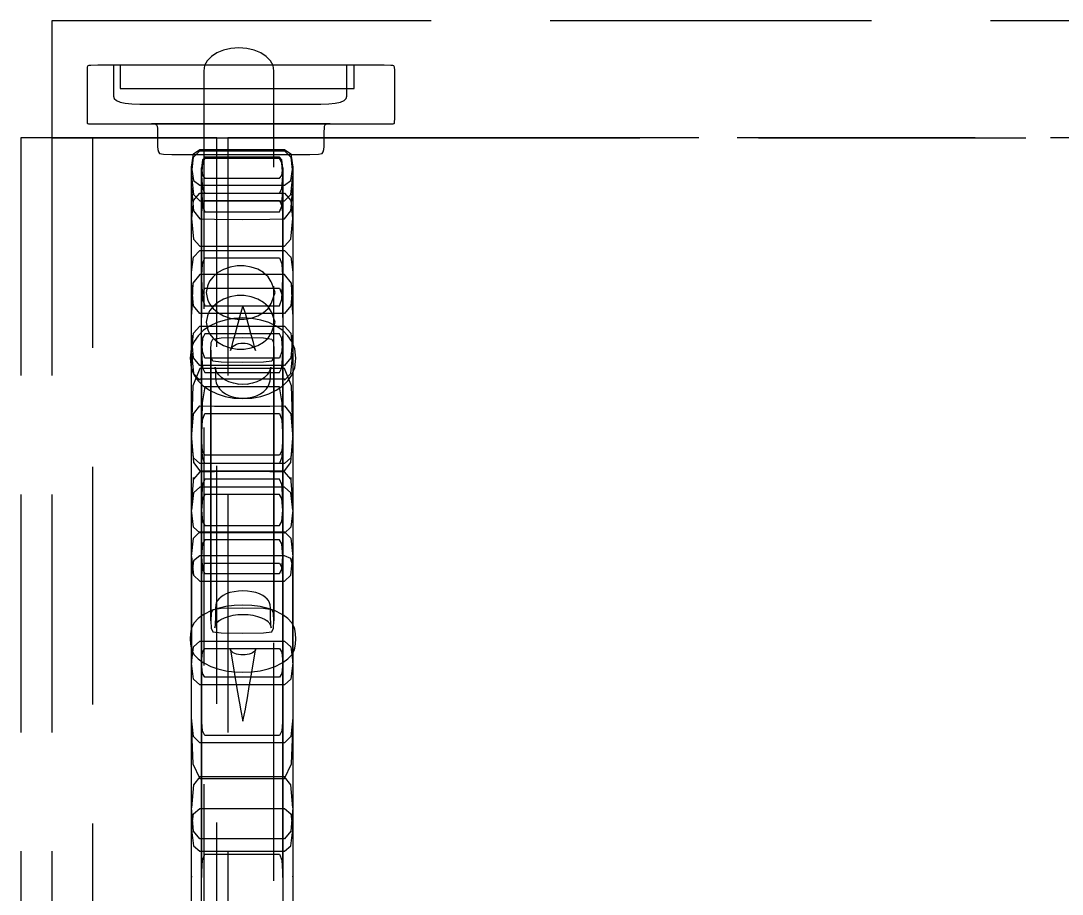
# Model space of a CAD drawing. Header units: millimetres. Extents: x 6321 to 120763, y -355 to 15211.
# Drawn here: x 14098.2 to 14543, y 2366.2 to 2739.4 of the extents above; entities that cross this region are included whole.
import ezdxf

# ---------------------------------------------------------------- set-up
doc = ezdxf.new("R2010")
doc.units = ezdxf.units.MM
doc.linetypes.add('DASHED', pattern=[19.05, 12.7, -6.35])
doc.layers.add('A-天花投影线', color=61, linetype='Continuous')

# ---------------------------------------------------------------- blocks, each defined once
blk = doc.blocks.new('海龙_1212121182')
at = {"layer": 'A-天花投影线', "linetype": 'DASHED', "ltscale": 8}
blk.add_lwpolyline([(-1770.21, -88.61), (-1904.01, -88.61), (-2021.97, -88.61), (-2116.31, -88.61), (-2184.24, -88.61), (-2223.17, -88.61), (-2223.18, -1176.13), (-2182.28, -1368.95), (-2116.1, -1552.52), (-2021.92, -1720.75), (-1904.09, -1872.13), (-1770.36, -2007.46)], dxfattribs=at)
at = {"layer": 'A-天花投影线', "linetype": 'DASHED', "ltscale": 8, "extrusion": (-1, 1.19209e-07, 1.19209e-07)}
for points in [[(399.78, 0), (390.59, 0), (373.53, 0), (345.71, 0), (311.64, 0), (275.82, 0), (244.19, 0), (222.67, 0), (204.14, 0), (181.45, 0), (156.63, 0), (131.71, 0), (112.86, 0), (106.27, 0), (110.01, 0), (100.21, 0), (97.04, 0), (97.13, 0), (97.16, 0), (97.13, 0), (97.04, 0), (100.21, 0), (110.01, 0), (106.27, 0), (112.86, 0), (131.71, 0), (156.64, 0), (181.45, 0), (204.14, 0), (222.67, 0), (244.19, 0), (275.82, 0), (311.64, 0), (345.71, 0), (373.52, 0), (390.59, 0), (399.78, 0), (403.99, 0), (394.38, 0), (391.03, 0), (391.71, 0), (391.55, 0), (391.5, 0), (391.55, 0), (391.71, 0), (391.03, 0), (394.38, 0), (404, 0)], [(390.73, 0), (373.56, 0), (345.68, 0), (311.55, 0), (275.61, 0), (244.44, 0), (224.65, 0), (207.34, 0), (183.61, 0), (157.16, 0), (131.7, 0), (112.9, 0), (106.44, 0), (98.96, 0), (102.82, 0), (100.32, 0), (100.32, 0), (100.32, 0), (100.32, 0), (100.32, 0), (102.82, 0), (98.96, 0), (106.44, 0), (112.9, 0), (131.7, 0), (157.16, 0), (183.61, 0), (207.34, 0), (224.65, 0), (244.44, 0), (275.61, 0), (311.55, 0), (345.68, 0), (373.56, 0), (390.73, 0), (400.03, 0), (404.29, 0), (414.63, 0), (424.98, 0), (435.67, 0), (447.02, 0), (458.68, 0), (470.31, 0), (483.04, 0), (498, 0), (514.25, 0), (530.84, 0), (544.79, 0), (553.14, 0), (557.47, 0), (559.35, 0), (555.14, 0), (553.74, 0), (553.74, 0), (553.74, 0), (553.74, 0), (553.74, 0), (555.14, 0), (559.35, 0), (557.47, 0), (553.14, 0), (544.79, 0), (530.84, 0), (514.25, 0), (498, 0), (483.04, 0), (470.31, 0), (458.68, 0), (447.02, 0), (435.67, 0), (424.98, 0), (414.63, 0), (404.29, 0), (400.03, 0)], [(374.92, 0), (367.67, 0), (348.04, 0), (317.19, 0), (276.32, 0), (232.55, 0), (193.03, 0), (160.42, 0), (137.38, 0), (124.69, 0), (131.65, 0), (129.55, 0), (131.7, 0), (131.7, 0), (131.7, 0), (131.7, 0), (131.7, 0), (129.55, 0), (131.65, 0), (124.69, 0), (137.38, 0), (160.42, 0), (193.03, 0), (232.55, 0), (276.32, 0), (317.19, 0), (348.04, 0), (367.67, 0), (374.92, 0), (367.39, 0), (364.89, 0), (364.89, 0), (364.89, 0), (364.89, 0), (364.89, 0), (367.39, 0)], [(307.18, 0), (301.96, 0), (299.54, 0), (292.74, 0), (290.48, 0), (290.48, 0), (290.48, 0), (290.48, 0), (290.48, 0), (292.75, 0), (299.54, 0), (301.96, 0), (307.18, 0), (317.65, 0), (327.04, 0), (333.91, 0), (336.78, 0), (329.04, 0), (326.46, 0), (326.46, 0), (326.46, 0), (326.46, 0), (326.46, 0), (329.04, 0), (336.78, 0), (333.91, 0), (327.04, 0), (317.64, 0)], [(336.58, 0), (333.55, 0), (326.61, 0), (320.78, 0), (316.28, 0), (308.93, 0), (301.36, 0), (295.59, 0), (293.66, 0), (293.66, 0), (293.66, 0), (293.66, 0), (293.66, 0), (295.59, 0), (301.36, 0), (308.93, 0), (316.28, 0), (320.78, 0), (326.61, 0), (333.55, 0), (336.58, 0), (331.05, 0), (329.21, 0), (329.21, 0), (329.21, 0), (329.21, 0), (329.21, 0), (331.05, 0)], [(371.42, 0), (358.82, 0), (342.56, 0), (351.78, 0), (357.54, 0), (357.54, 0), (357.54, 0), (357.54, 0), (357.54, 0), (351.78, 0), (342.56, 0), (358.82, 0), (371.42, 0), (374.92, 0), (382.44, 0), (384.95, 0), (384.95, 0), (384.95, 0), (384.95, 0), (384.95, 0), (382.44, 0), (374.92, 0)], [(671.24, 0), (662.54, 0), (651.28, 0), (638.63, 0), (625.73, 0), (614.98, 0), (608.76, 0), (605.61, 0), (604.07, 0), (600.26, 0), (598.99, 0), (598.99, 0), (598.99, 0), (598.99, 0), (598.99, 0), (600.26, 0), (604.07, 0), (606.06, 0), (613.46, 0), (626.76, 0), (646.42, 0), (668.09, 0), (687.44, 0), (704.45, 0), (719.11, 0), (730.66, 0), (738.36, 0), (742.32, 0), (742.69, 0), (737.98, 0), (726.7, 0), (710.49, 0), (691, 0), (666.87, 0), (636.72, 0), (602.62, 0), (566.6, 0), (533.38, 0), (507.66, 0), (485.16, 0), (461.57, 0), (438.79, 0), (418.67, 0), (402.11, 0), (390, 0), (383.62, 0), (384.26, 0), (392.32, 0), (408.19, 0), (430.25, 0), (456.87, 0), (482.05, 0), (499.81, 0), (511.27, 0), (517.55, 0), (520.31, 0), (521.21, 0), (520.86, 0), (519.88, 0), (518.35, 0), (516.31, 0), (511.78, 0), (505.3, 0), (497.98, 0), (490.89, 0), (485.66, 0), (483.92, 0), (483.92, 0), (483.92, 0), (483.92, 0), (483.92, 0), (485.66, 0), (490.89, 0), (497.98, 0), (505.3, 0), (511.78, 0), (516.31, 0), (518.35, 0), (519.88, 0), (520.86, 0), (521.21, 0), (523.37, 0), (523.11, 0), (523.87, 0), (523.87, 0), (523.87, 0), (523.87, 0), (523.87, 0), (523.11, 0), (523.37, 0), (521.21, 0), (519.04, 0), (518.32, 0), (518.32, 0), (518.32, 0), (518.32, 0), (518.32, 0), (519.04, 0), (521.21, 0), (520.31, 0), (517.55, 0), (511.27, 0), (499.81, 0), (482.05, 0), (456.87, 0), (430.25, 0), (408.19, 0), (392.32, 0), (384.26, 0), (379.85, 0), (378.37, 0), (378.37, 0), (378.37, 0), (378.37, 0), (378.37, 0), (379.85, 0), (384.26, 0), (388.68, 0), (390.15, 0), (390.15, 0), (390.15, 0), (390.15, 0), (390.15, 0), (388.68, 0), (384.26, 0), (383.62, 0), (390, 0), (402.11, 0), (418.67, 0), (438.79, 0), (461.57, 0), (485.16, 0), (507.66, 0), (533.38, 0), (566.6, 0), (602.62, 0), (636.72, 0), (666.87, 0), (691, 0), (710.49, 0), (726.7, 0), (737.98, 0), (742.69, 0), (746.58, 0), (747.88, 0), (747.88, 0), (747.88, 0), (747.88, 0), (747.88, 0), (746.58, 0), (742.69, 0), (738.81, 0), (737.51, 0), (737.51, 0), (737.51, 0), (737.51, 0), (737.51, 0), (738.81, 0), (742.69, 0), (742.32, 0), (738.36, 0), (730.66, 0), (719.11, 0), (704.45, 0), (687.44, 0), (668.09, 0), (646.42, 0), (626.76, 0), (613.46, 0), (606.06, 0), (604.07, 0), (607.89, 0), (609.16, 0), (609.16, 0), (609.16, 0), (609.16, 0), (609.16, 0), (607.89, 0), (604.07, 0), (605.61, 0), (608.76, 0), (614.98, 0), (625.73, 0), (638.63, 0), (651.28, 0), (662.54, 0), (671.24, 0), (672.39, 0), (677.67, 0), (679.43, 0), (679.43, 0), (679.43, 0), (679.43, 0), (679.43, 0), (677.67, 0), (672.39, 0)]]:
    blk.add_lwpolyline(points, close=True, dxfattribs=at)
at = {"layer": 'A-天花投影线', "linetype": 'DASHED', "ltscale": 8, "extrusion": (-1, -1.2517e-06, 5.96046e-08)}
for points in [[(118.04, 0), (118.04, 0), (118.04, 0), (118.04, 0), (118.13, 0), (118.43, 0), (118.65, 0), (119.49, 0), (120.94, 0), (122.99, 0), (125.57, 0), (128.64, 0), (132.13, 0), (136.02, 0), (140.25, 0), (144.77, 0), (149.55, 0), (154.53, 0), (159.67, 0), (164.93, 0), (170.26, 0), (175.61, 0), (180.88, 0), (185.94, 0), (190.7, 0), (195.07, 0), (199.02, 0), (202.52, 0), (205.56, 0), (208.11, 0), (210.16, 0), (211.67, 0), (212.62, 0), (213, 0), (213.3, 0), (213.4, 0), (213.4, 0), (213.4, 0), (213.4, 0), (213.4, 0), (213.3, 0), (213, 0), (212.62, 0), (211.67, 0), (210.16, 0), (208.11, 0), (205.56, 0), (202.52, 0), (199.02, 0), (195.07, 0), (190.7, 0), (185.94, 0), (180.88, 0), (175.61, 0), (170.26, 0), (164.93, 0), (159.67, 0), (154.53, 0), (149.55, 0), (144.77, 0), (140.25, 0), (136.02, 0), (132.13, 0), (128.64, 0), (125.57, 0), (122.99, 0), (120.94, 0), (119.49, 0), (118.65, 0), (118.43, 0), (118.13, 0), (118.04, 0)], [(127.89, 0), (127.89, 0), (127.89, 0), (127.79, 0), (127.5, 0), (127.8, 0), (128.58, 0), (129.8, 0), (131.45, 0), (133.51, 0), (135.97, 0), (138.8, 0), (141.98, 0), (145.51, 0), (149.36, 0), (153.46, 0), (157.73, 0), (162.06, 0), (166.36, 0), (170.6, 0), (174.76, 0), (178.78, 0), (182.65, 0), (186.31, 0), (189.72, 0), (192.86, 0), (195.68, 0), (198.15, 0), (200.24, 0), (201.9, 0), (203.08, 0), (203.76, 0), (203.94, 0), (203.64, 0), (203.54, 0), (203.54, 0), (203.54, 0), (203.54, 0), (203.54, 0), (203.64, 0), (203.94, 0), (203.76, 0), (203.08, 0), (201.9, 0), (200.24, 0), (198.15, 0), (195.68, 0), (192.86, 0), (189.72, 0), (186.31, 0), (182.65, 0), (178.78, 0), (174.76, 0), (170.6, 0), (166.36, 0), (162.06, 0), (157.73, 0), (153.46, 0), (149.36, 0), (145.51, 0), (141.98, 0), (138.8, 0), (135.97, 0), (133.51, 0), (131.45, 0), (129.8, 0), (128.58, 0), (127.8, 0), (127.5, 0), (127.79, 0), (127.89, 0), (127.89, 0)]]:
    blk.add_lwpolyline(points, close=True, dxfattribs=at)
at = {"layer": 'A-天花投影线', "linetype": 'DASHED', "ltscale": 8}
for points in [[(-1795.86, -38.62, 0), (-1983.92, -38.62, 0), (-2148.87, -38.62, 0), (-2227.87, -38.62, 0), (-2298.44, -38.62, 0), (-2298.44, -88.62, 0), (-2227.87, -88.62, 0), (-2148.87, -88.62, 0), (-1983.92, -88.62, 0), (-1795.86, -88.62, 0)], [(-2203.51, -1320.41, 0), (-2203.51, -60, 0), (-2203.91, -57.74, 0), (-2205.04, -55.67, 0), (-2206.81, -53.85, 0), (-2209.13, -52.32, 0), (-2211.92, -51.16, 0), (-2215.07, -50.42, 0), (-2218.51, -50.16, 0), (-2221.95, -50.42, 0), (-2225.11, -51.16, 0), (-2227.89, -52.32, 0), (-2230.21, -53.85, 0), (-2231.99, -55.67, 0), (-2233.12, -57.74, 0), (-2233.51, -60, 0), (-2233.51, -1320.41, 0)], [(-2209.36, -1274.66, 0), (-2223.16, -1068.61, 0), (-2227.87, -635.17, 0), (-2227.87, -88.62, 0), (-2280.83, -88.62, 0), (-2311.64, -88.62, 0), (-2311.64, -635.75, 0), (-2306.88, -1072.8, 0), (-2292.28, -1290.33, 0)], [(-2261.85, -1284.57, 0), (-2276.08, -1071.26, 0), (-2280.83, -635.54, 0), (-2280.83, -88.62, 0), (-2289.64, -88.62, 0), (-2298.44, -88.62, 0), (-2298.44, -635.66, 0), (-2293.69, -1072.13, 0), (-2279.25, -1287.84, 0)], [(-2234.42, -419.86, 0), (-2234.42, -396.02, 0), (-2234.42, -374.31, 0), (-2234.42, -355.28, 0), (-2234.42, -339.64, 0), (-2234.42, -328.11, 0), (-2234.42, -311.79, 0), (-2234.42, -289.9, 0), (-2234.42, -267.47, 0), (-2234.42, -249.5, 0), (-2234.42, -225.82, 0), (-2234.42, -186.27, 0), (-2234.42, -146.57, 0), (-2234.42, -122.47, 0), (-2234.42, -110.31, 0), (-2234.07, -117.79, 0), (-2233.03, -120.29, 0), (-2228.34, -120.29, 0), (-2217.07, -120.29, 0), (-2205.79, -120.29, 0), (-2201.11, -120.29, 0), (-2200.07, -117.79, 0), (-2199.72, -110.31, 0), (-2199.72, -122.47, 0), (-2199.72, -146.57, 0), (-2199.72, -186.27, 0), (-2199.72, -225.82, 0), (-2199.72, -249.5, 0), (-2199.72, -267.47, 0), (-2199.72, -289.9, 0), (-2199.72, -311.79, 0), (-2199.72, -328.11, 0), (-2199.72, -339.64, 0), (-2199.72, -355.28, 0), (-2199.72, -374.31, 0), (-2199.72, -396.02, 0), (-2199.72, -419.86, 0)], [(-2238.73, -422.32, 0), (-2238.73, -395, 0), (-2238.73, -363.84, 0), (-2238.73, -334.23, 0), (-2238.73, -311.58, 0), (-2238.73, -291.53, 0), (-2238.73, -269.75, 0), (-2238.73, -249.59, 0), (-2238.73, -234.38, 0), (-2238.73, -223.66, 0), (-2238.73, -216.96, 0), (-2237.84, -227.37, 0), (-2235.18, -230.88, 0), (-2228.88, -230.94, 0), (-2217.07, -230.95, 0), (-2205.26, -230.94, 0), (-2198.95, -230.88, 0), (-2196.3, -227.37, 0), (-2195.41, -216.96, 0), (-2195.41, -216.22, 0), (-2195.41, -223.39, 0), (-2195.41, -234.88, 0), (-2195.41, -247.1, 0), (-2195.41, -260.95, 0), (-2195.41, -277.36, 0), (-2195.41, -292.24, 0), (-2195.41, -301.51, 0), (-2195.41, -307.15, 0), (-2195.41, -311.14, 0), (-2195.41, -312.98, 0), (-2196.3, -319.93, 0), (-2198.96, -322.25, 0), (-2205.26, -322.24, 0), (-2217.07, -322.24, 0), (-2228.88, -322.24, 0), (-2235.18, -322.25, 0), (-2237.84, -319.93, 0), (-2238.73, -312.99, 0), (-2237.84, -306.04, 0), (-2235.18, -303.72, 0), (-2228.88, -303.72, 0), (-2217.07, -303.72, 0), (-2205.26, -303.72, 0), (-2198.96, -303.72, 0), (-2196.3, -306.04, 0), (-2195.41, -312.98, 0), (-2195.41, -312.14, 0), (-2195.41, -308.42, 0), (-2195.41, -301.58, 0), (-2195.41, -292.77, 0), (-2195.41, -283.1, 0), (-2195.41, -277.63, 0), (-2195.41, -271.91, 0), (-2196.3, -268.33, 0), (-2198.96, -267.13, 0), (-2205.26, -267.13, 0), (-2217.07, -267.13, 0), (-2228.88, -267.13, 0), (-2235.18, -267.14, 0), (-2237.84, -269.27, 0), (-2238.73, -275.67, 0), (-2238.73, -278.57, 0), (-2238.73, -283.1, 0), (-2238.73, -292.77, 0), (-2238.73, -301.58, 0), (-2238.73, -308.42, 0), (-2238.73, -312.15, 0), (-2238.73, -312.99, 0), (-2238.73, -311.15, 0), (-2238.73, -307.16, 0), (-2238.73, -301.53, 0), (-2238.73, -292.27, 0), (-2238.73, -277.38, 0), (-2238.73, -260.96, 0), (-2238.73, -247.1, 0), (-2238.73, -234.88, 0), (-2238.73, -223.39, 0), (-2238.73, -216.22, 0), (-2238.73, -216.96, 0), (-2237.84, -206.58, 0), (-2235.18, -203.16, 0), (-2228.88, -203.21, 0), (-2217.07, -203.23, 0), (-2205.26, -203.21, 0), (-2198.95, -203.16, 0), (-2196.3, -206.58, 0), (-2195.41, -216.96, 0), (-2195.41, -223.66, 0), (-2195.41, -234.38, 0), (-2195.41, -249.59, 0), (-2195.41, -269.75, 0), (-2195.41, -291.53, 0), (-2195.41, -311.58, 0), (-2195.41, -334.23, 0), (-2195.41, -363.84, 0), (-2195.41, -395, 0), (-2195.41, -422.32, 0)], [(-2234.42, -422.33, 0), (-2234.42, -395.07, 0), (-2234.42, -363.95, 0), (-2234.42, -334.36, 0), (-2234.42, -311.69, 0), (-2234.42, -291.64, 0), (-2234.42, -269.92, 0), (-2234.42, -249.82, 0), (-2234.42, -234.64, 0), (-2234.42, -223.89, 0), (-2234.42, -217.09, 0), (-2234.42, -216.25, 0), (-2234.42, -223.4, 0), (-2234.42, -234.89, 0), (-2234.42, -247.04, 0), (-2234.42, -260.83, 0), (-2234.42, -277.24, 0), (-2234.42, -292.15, 0), (-2234.42, -301.5, 0), (-2234.42, -307.19, 0), (-2234.42, -311.15, 0), (-2234.42, -312.88, 0), (-2234.07, -308.3, 0), (-2233.03, -306.77, 0), (-2228.34, -306.77, 0), (-2217.07, -306.77, 0), (-2205.79, -306.77, 0), (-2201.11, -306.77, 0), (-2200.07, -308.3, 0), (-2199.72, -312.88, 0), (-2199.72, -311.15, 0), (-2199.72, -307.19, 0), (-2199.72, -301.5, 0), (-2199.72, -292.15, 0), (-2199.72, -277.24, 0), (-2199.72, -260.83, 0), (-2199.72, -247.04, 0), (-2199.72, -234.89, 0), (-2199.72, -223.4, 0), (-2199.72, -216.25, 0), (-2199.72, -217.09, 0), (-2200.07, -225.07, 0), (-2201.11, -227.74, 0), (-2205.79, -227.74, 0), (-2217.07, -227.74, 0), (-2228.34, -227.74, 0), (-2233.03, -227.74, 0), (-2234.07, -225.07, 0), (-2234.42, -217.09, 0), (-2234.07, -209.1, 0), (-2233.03, -206.44, 0), (-2228.34, -206.44, 0), (-2217.07, -206.44, 0), (-2205.79, -206.44, 0), (-2201.11, -206.44, 0), (-2200.07, -209.1, 0), (-2199.72, -217.09, 0), (-2199.72, -223.89, 0), (-2199.72, -234.64, 0), (-2199.72, -249.82, 0), (-2199.72, -269.92, 0), (-2199.72, -291.64, 0), (-2199.72, -311.69, 0), (-2199.72, -334.36, 0), (-2199.72, -363.95, 0), (-2199.72, -395.07, 0), (-2199.72, -422.33, 0)], [(-2238.73, -415.91, 0), (-2238.73, -404, 0), (-2238.73, -404.42, 0), (-2238.73, -402.22, 0), (-2238.73, -395.37, 0), (-2238.73, -381.8, 0), (-2238.73, -363.86, 0), (-2238.73, -343.85, 0), (-2238.73, -323.37, 0), (-2238.73, -303.99, 0), (-2238.73, -287.05, 0), (-2238.73, -273.88, 0), (-2238.73, -267.51, 0), (-2237.84, -275.4, 0), (-2235.18, -278.03, 0), (-2228.88, -278.03, 0), (-2217.07, -278.03, 0), (-2205.26, -278.03, 0), (-2198.95, -278.03, 0), (-2196.3, -275.4, 0), (-2195.41, -267.51, 0), (-2195.41, -273.88, 0), (-2195.41, -287.05, 0), (-2195.41, -303.99, 0), (-2195.41, -323.37, 0), (-2195.41, -343.85, 0), (-2195.41, -363.86, 0), (-2195.41, -381.8, 0), (-2195.41, -395.36, 0), (-2195.41, -402.22, 0), (-2195.41, -404.41, 0), (-2195.41, -403.99, 0), (-2195.41, -415.9, 0)], [(-2238.73, -419.95, 0), (-2238.73, -396.16, 0), (-2238.73, -374.95, 0), (-2238.73, -357.2, 0), (-2238.73, -342.08, 0), (-2238.16, -356.04, 0), (-2235.18, -362.29, 0), (-2228.88, -362.29, 0), (-2217.07, -362.29, 0), (-2205.26, -362.29, 0), (-2198.95, -362.29, 0), (-2195.98, -356.05, 0), (-2195.41, -342.08, 0), (-2195.41, -357.2, 0), (-2195.41, -374.95, 0), (-2195.41, -396.16, 0), (-2195.41, -419.95, 0)], [(-2238.73, -430.28, 0), (-2238.73, -408.2, 0), (-2238.73, -392.3, 0), (-2238.73, -384.26, 0), (-2237.84, -377.46, 0), (-2235.18, -375.2, 0), (-2228.88, -375.2, 0), (-2217.07, -375.2, 0), (-2205.26, -375.2, 0), (-2198.95, -375.19, 0), (-2196.3, -377.46, 0), (-2195.41, -384.25, 0), (-2195.41, -392.29, 0), (-2195.41, -408.2, 0), (-2195.41, -430.29, 0)], [(-2238.73, -418.45, 0), (-2238.73, -401.88, 0), (-2238.73, -389.87, 0), (-2238.73, -383.6, 0), (-2238.73, -384.26, 0), (-2237.84, -391.05, 0), (-2235.18, -393.31, 0), (-2228.88, -393.31, 0), (-2217.07, -393.31, 0), (-2205.26, -393.31, 0), (-2198.95, -393.31, 0), (-2196.3, -391.05, 0), (-2195.41, -384.25, 0), (-2195.41, -383.6, 0), (-2195.41, -389.87, 0), (-2195.41, -401.88, 0), (-2195.41, -418.45, 0)]]:
    blk.add_polyline3d(points, dxfattribs=at)
for points in [[(-2194.99, -82.59, 0), (-2175.9, -82.59, 0), (-2163.92, -82.59, 0), (-2157.34, -82.59, 0), (-2154.49, -82.59, 0), (-2153.66, -82.59, 0), (-2153.16, -82.59, 0), (-2152.95, -82.59, 0), (-2152.65, -82.58, 0), (-2152.59, -82.58, 0), (-2152.31, -82.53, 0), (-2152.12, -82.43, 0), (-2152, -82.28, 0), (-2151.94, -81.72, 0), (-2151.92, -80.46, 0), (-2151.92, -78.14, 0), (-2151.92, -74.46, 0), (-2151.92, -70.09, 0), (-2151.92, -65.72, 0), (-2151.92, -62.04, 0), (-2151.92, -59.73, 0), (-2152.01, -58.46, 0), (-2152.26, -57.91, 0), (-2152.76, -57.75, 0), (-2153.6, -57.66, 0), (-2156.49, -57.61, 0), (-2163.16, -57.59, 0), (-2175.31, -57.59, 0), (-2194.67, -57.59, 0), (-2217.64, -57.59, 0), (-2240.6, -57.59, 0), (-2259.97, -57.59, 0), (-2272.12, -57.59, 0), (-2278.78, -57.61, 0), (-2281.68, -57.66, 0), (-2282.52, -57.75, 0), (-2283.02, -57.91, 0), (-2283.27, -58.46, 0), (-2283.35, -59.73, 0), (-2283.35, -62.04, 0), (-2283.35, -65.72, 0), (-2283.35, -70.09, 0), (-2283.35, -74.46, 0), (-2283.35, -78.14, 0), (-2283.35, -80.46, 0), (-2283.33, -81.72, 0), (-2283.28, -82.28, 0), (-2283.16, -82.43, 0), (-2282.97, -82.53, 0), (-2282.68, -82.58, 0), (-2282.63, -82.58, 0), (-2282.33, -82.59, 0), (-2282.12, -82.59, 0), (-2281.62, -82.59, 0), (-2280.79, -82.59, 0), (-2277.93, -82.59, 0), (-2271.36, -82.59, 0), (-2259.38, -82.59, 0), (-2240.28, -82.59, 0), (-2217.64, -82.59, 0)], [(-2172.31, -57.59, 0), (-2173.63, -57.59, 0), (-2177.38, -57.59, 0), (-2183.27, -57.59, 0), (-2191, -57.59, 0), (-2200.25, -57.59, 0), (-2210.75, -57.59, 0), (-2222.17, -57.59, 0), (-2233.6, -57.59, 0), (-2244.09, -57.59, 0), (-2253.35, -57.59, 0), (-2261.07, -57.59, 0), (-2266.96, -57.59, 0), (-2270.71, -57.59, 0), (-2272.03, -57.59, 0), (-2272.03, -70.85, 0), (-2271.72, -71.87, 0), (-2270.78, -72.69, 0), (-2269.22, -73.34, 0), (-2267.04, -73.8, 0), (-2264.23, -74.07, 0), (-2260.8, -74.17, 0), (-2259.78, -74.17, 0), (-2256.88, -74.17, 0), (-2252.31, -74.17, 0), (-2246.32, -74.17, 0), (-2239.15, -74.17, 0), (-2231.04, -74.17, 0), (-2222.17, -74.17, 0), (-2213.3, -74.17, 0), (-2205.19, -74.17, 0), (-2198.02, -74.17, 0), (-2192.03, -74.17, 0), (-2187.47, -74.17, 0), (-2184.56, -74.17, 0), (-2183.54, -74.17, 0), (-2180.11, -74.07, 0), (-2177.3, -73.8, 0), (-2175.12, -73.34, 0), (-2173.56, -72.69, 0), (-2172.62, -71.87, 0), (-2172.31, -70.85, 0)], [(-2169.18, -57.59, 0), (-2269.18, -57.59, 0), (-2269.18, -67.59, 0), (-2169.18, -67.59, 0)], [(-2205.2, -95.68, 0), (-2194.71, -95.68, 0), (-2188.12, -95.68, 0), (-2184.51, -95.58, 0), (-2182.95, -95.27, 0), (-2182.49, -94.66, 0), (-2182.22, -93.63, 0), (-2182.08, -92.3, 0), (-2182.04, -90.77, 0), (-2182.04, -89.14, 0), (-2182.04, -87.5, 0), (-2182.02, -85.97, 0), (-2181.96, -84.64, 0), (-2181.85, -83.62, 0), (-2181.65, -83, 0), (-2181.7, -83, 0), (-2180.97, -82.7, 0), (-2181.13, -82.7, 0), (-2179.49, -82.59, 0), (-2179.9, -82.59, 0), (-2180.46, -82.59, 0), (-2182.17, -82.59, 0), (-2186.05, -82.59, 0), (-2193.1, -82.59, 0), (-2204.32, -82.59, 0), (-2217.64, -82.59, 0), (-2230.96, -82.59, 0), (-2242.18, -82.59, 0), (-2249.23, -82.59, 0), (-2253.11, -82.59, 0), (-2254.82, -82.59, 0), (-2255.38, -82.59, 0), (-2255.79, -82.59, 0), (-2254.14, -82.7, 0), (-2254.3, -82.7, 0), (-2253.58, -83, 0), (-2253.62, -83, 0), (-2253.43, -83.62, 0), (-2253.32, -84.64, 0), (-2253.26, -85.97, 0), (-2253.24, -87.5, 0), (-2253.24, -89.14, 0), (-2253.24, -90.77, 0), (-2253.19, -92.3, 0), (-2253.06, -93.63, 0), (-2252.79, -94.66, 0), (-2252.33, -95.27, 0), (-2250.76, -95.58, 0), (-2247.15, -95.68, 0), (-2240.57, -95.68, 0), (-2230.08, -95.68, 0), (-2217.64, -95.68, 0)], [(-2217.07, -93.6, 0), (-2205.26, -93.59, 0), (-2198.95, -93.56, 0), (-2196.3, -95.45, 0), (-2195.41, -101.18, 0), (-2195.41, -101.73, 0), (-2195.41, -102.45, 0), (-2195.41, -110.59, 0), (-2195.41, -119.93, 0), (-2195.41, -130.65, 0), (-2195.41, -142.92, 0), (-2195.41, -148.1, 0), (-2195.41, -150.73, 0), (-2196.3, -160.41, 0), (-2198.95, -163.64, 0), (-2205.25, -163.64, 0), (-2217.07, -163.64, 0), (-2228.88, -163.64, 0), (-2235.18, -163.64, 0), (-2237.84, -160.41, 0), (-2238.73, -150.73, 0), (-2238.73, -148.1, 0), (-2238.73, -142.92, 0), (-2238.73, -130.64, 0), (-2238.73, -119.93, 0), (-2238.73, -110.59, 0), (-2238.73, -102.45, 0), (-2238.73, -101.73, 0), (-2238.73, -101.18, 0), (-2237.84, -95.45, 0), (-2235.18, -93.56, 0), (-2228.88, -93.59, 0)], [(-2238.73, -105.92, 0), (-2238.73, -104.85, 0), (-2237.84, -96.86, 0), (-2235.18, -94.19, 0), (-2228.88, -94.19, 0), (-2217.07, -94.19, 0), (-2205.25, -94.19, 0), (-2198.95, -94.19, 0), (-2196.3, -96.85, 0), (-2195.41, -104.85, 0), (-2195.41, -105.91, 0), (-2195.41, -112.02, 0), (-2195.41, -121.9, 0), (-2195.41, -134.27, 0), (-2195.41, -146.62, 0), (-2195.41, -156.4, 0), (-2195.41, -163.93, 0), (-2195.98, -150.72, 0), (-2198.95, -147.05, 0), (-2205.25, -147.05, 0), (-2217.07, -147.05, 0), (-2228.88, -147.05, 0), (-2235.18, -147.05, 0), (-2238.16, -150.72, 0), (-2238.73, -163.93, 0), (-2238.73, -156.4, 0), (-2238.73, -146.61, 0), (-2238.73, -134.27, 0), (-2238.73, -121.89, 0), (-2238.73, -112.02, 0)], [(-2234.19, -201.77, 0), (-2234.42, -216.06, 0), (-2234.42, -197.9, 0), (-2234.42, -176.06, 0), (-2234.42, -156.45, 0), (-2234.42, -139.32, 0), (-2234.42, -124.95, 0), (-2234.42, -113.79, 0), (-2234.42, -106.31, 0), (-2234.42, -102.24, 0), (-2234.42, -101.36, 0), (-2234.42, -102.25, 0), (-2234.42, -103.5, 0), (-2234.42, -105.33, 0), (-2234.42, -107.94, 0), (-2234.42, -115.11, 0), (-2234.42, -125.46, 0), (-2234.42, -137.3, 0), (-2234.42, -148.92, 0), (-2234.07, -157.56, 0), (-2233.03, -160.45, 0), (-2228.34, -160.45, 0), (-2217.07, -160.45, 0), (-2205.79, -160.45, 0), (-2201.11, -160.45, 0), (-2200.07, -157.56, 0), (-2199.72, -148.92, 0), (-2199.72, -137.3, 0), (-2199.72, -125.46, 0), (-2199.72, -115.11, 0), (-2199.72, -107.94, 0), (-2199.72, -105.33, 0), (-2199.72, -103.5, 0), (-2199.72, -102.25, 0), (-2199.72, -101.36, 0), (-2200.07, -97.96, 0), (-2201.11, -96.83, 0), (-2205.79, -96.83, 0), (-2217.07, -96.83, 0), (-2228.34, -96.83, 0), (-2233.03, -96.83, 0), (-2234.07, -97.96, 0), (-2234.42, -101.36, 0), (-2234.07, -104.76, 0), (-2233.03, -105.9, 0), (-2228.34, -105.9, 0), (-2217.07, -105.9, 0), (-2205.79, -105.9, 0), (-2201.11, -105.9, 0), (-2200.07, -104.76, 0), (-2199.72, -101.36, 0), (-2199.72, -102.24, 0), (-2199.72, -106.31, 0), (-2199.72, -113.79, 0), (-2199.72, -124.95, 0), (-2199.72, -139.32, 0), (-2199.72, -156.45, 0), (-2199.72, -176.06, 0), (-2199.72, -197.9, 0), (-2199.72, -216.06, 0), (-2199.94, -201.77, 0), (-2201.11, -194.99, 0), (-2205.79, -194.99, 0), (-2217.07, -194.99, 0), (-2228.34, -194.99, 0), (-2233.03, -194.99, 0)], [(-2234.07, -236.74, 0), (-2234.07, -236.07, 0), (-2234.42, -243.73, 0), (-2234.42, -243.68, 0), (-2234.42, -242.1, 0), (-2234.42, -237.61, 0), (-2234.42, -228.83, 0), (-2234.42, -214.96, 0), (-2234.42, -195.18, 0), (-2234.42, -173.36, 0), (-2234.42, -153.38, 0), (-2234.42, -135.58, 0), (-2234.42, -120.31, 0), (-2234.42, -109.44, 0), (-2234.42, -104.85, 0), (-2234.42, -105.91, 0), (-2234.42, -112.03, 0), (-2234.42, -121.9, 0), (-2234.42, -134.23, 0), (-2234.42, -146.8, 0), (-2234.42, -157.42, 0), (-2234.42, -165.31, 0), (-2234.19, -155.81, 0), (-2233.03, -152.78, 0), (-2228.35, -152.78, 0), (-2217.07, -152.78, 0), (-2205.79, -152.78, 0), (-2201.11, -152.78, 0), (-2199.94, -155.81, 0), (-2199.72, -165.31, 0), (-2199.72, -157.42, 0), (-2199.72, -146.81, 0), (-2199.72, -134.23, 0), (-2199.72, -121.9, 0), (-2199.72, -112.03, 0), (-2199.72, -105.91, 0), (-2199.72, -104.85, 0), (-2200.07, -99.25, 0), (-2201.11, -97.39, 0), (-2205.79, -97.39, 0), (-2217.07, -97.39, 0), (-2228.35, -97.39, 0), (-2233.03, -97.39, 0), (-2234.07, -99.25, 0), (-2234.42, -104.85, 0), (-2234.07, -110.44, 0), (-2233.03, -112.31, 0), (-2228.35, -112.31, 0), (-2217.07, -112.31, 0), (-2205.79, -112.31, 0), (-2201.11, -112.31, 0), (-2200.07, -110.44, 0), (-2199.72, -104.85, 0), (-2199.72, -109.44, 0), (-2199.72, -120.31, 0), (-2199.72, -135.58, 0), (-2199.72, -153.38, 0), (-2199.72, -173.36, 0), (-2199.72, -195.18, 0), (-2199.72, -214.96, 0), (-2199.72, -228.83, 0), (-2199.72, -237.61, 0), (-2199.72, -242.1, 0), (-2199.72, -243.68, 0), (-2199.72, -243.73, 0), (-2200.07, -236.07, 0), (-2200.07, -236.74, 0), (-2201.11, -234.42, 0), (-2205.79, -234.42, 0), (-2217.07, -234.42, 0), (-2228.34, -234.42, 0), (-2233.03, -234.42, 0)], [(-2238.16, -194.58, 0), (-2238.73, -212.47, 0), (-2238.73, -195.35, 0), (-2238.73, -175.3, 0), (-2238.73, -156.29, 0), (-2238.73, -139.17, 0), (-2238.73, -124.77, 0), (-2238.73, -113.62, 0), (-2238.73, -106.23, 0), (-2238.73, -102.21, 0), (-2238.73, -101.18, 0), (-2237.84, -106.91, 0), (-2235.18, -108.82, 0), (-2228.88, -108.82, 0), (-2217.07, -108.82, 0), (-2205.26, -108.82, 0), (-2198.95, -108.82, 0), (-2196.3, -106.91, 0), (-2195.41, -101.18, 0), (-2195.41, -102.21, 0), (-2195.41, -106.23, 0), (-2195.41, -113.62, 0), (-2195.41, -124.77, 0), (-2195.41, -139.17, 0), (-2195.41, -156.29, 0), (-2195.41, -175.3, 0), (-2195.41, -195.35, 0), (-2195.41, -212.47, 0), (-2195.98, -194.58, 0), (-2198.95, -187.11, 0), (-2205.25, -187.11, 0), (-2217.07, -187.11, 0), (-2228.88, -187.11, 0), (-2235.18, -187.11, 0)], [(-2237.84, -233.79, 0), (-2238.73, -243.85, 0), (-2238.73, -243.86, 0), (-2238.73, -242.24, 0), (-2238.73, -237.69, 0), (-2238.73, -228.88, 0), (-2238.73, -214.99, 0), (-2238.73, -195.2, 0), (-2238.73, -173.38, 0), (-2238.73, -153.4, 0), (-2238.73, -135.6, 0), (-2238.73, -120.32, 0), (-2238.73, -109.45, 0), (-2238.73, -104.85, 0), (-2237.84, -112.85, 0), (-2235.18, -115.51, 0), (-2228.88, -115.5, 0), (-2217.07, -115.5, 0), (-2205.25, -115.5, 0), (-2198.95, -115.51, 0), (-2196.3, -112.84, 0), (-2195.41, -104.85, 0), (-2195.41, -109.44, 0), (-2195.41, -120.32, 0), (-2195.41, -135.59, 0), (-2195.41, -153.4, 0), (-2195.41, -173.39, 0), (-2195.41, -195.19, 0), (-2195.41, -214.97, 0), (-2195.41, -228.87, 0), (-2195.41, -237.69, 0), (-2195.41, -242.24, 0), (-2195.41, -243.86, 0), (-2195.41, -243.85, 0), (-2196.3, -233.79, 0), (-2196.3, -234.51, 0), (-2198.95, -231.32, 0), (-2205.26, -231.24, 0), (-2217.07, -231.21, 0), (-2228.88, -231.24, 0), (-2235.18, -231.32, 0), (-2237.84, -234.51, 0)], [(-2238.73, -110.01, 0), (-2237.84, -119.87, 0), (-2235.18, -123.28, 0), (-2228.88, -123.41, 0), (-2217.07, -123.45, 0), (-2205.25, -123.41, 0), (-2198.95, -123.28, 0), (-2196.3, -119.87, 0), (-2195.41, -110.01, 0), (-2195.41, -122.13, 0), (-2195.41, -146.21, 0), (-2195.41, -185.83, 0), (-2195.41, -225.55, 0), (-2195.41, -249.92, 0), (-2195.41, -268.39, 0), (-2195.41, -290.4, 0), (-2195.41, -311.89, 0), (-2195.41, -328.8, 0), (-2195.41, -343.83, 0), (-2195.41, -359.69, 0), (-2195.41, -371.64, 0), (-2195.41, -374.92, 0), (-2196.3, -364.99, 0), (-2198.95, -361.68, 0), (-2205.26, -361.68, 0), (-2217.07, -361.68, 0), (-2228.88, -361.68, 0), (-2235.18, -361.68, 0), (-2237.84, -364.99, 0), (-2238.73, -374.92, 0), (-2238.73, -367.67, 0), (-2238.73, -348.04, 0), (-2238.73, -317.21, 0), (-2238.73, -276.34, 0), (-2238.73, -232.58, 0), (-2238.73, -193.05, 0), (-2238.73, -160.42, 0), (-2238.73, -137.37, 0), (-2238.73, -124.67, 0), (-2237.84, -115.39, 0), (-2235.18, -112.3, 0), (-2228.88, -112.3, 0), (-2217.07, -112.3, 0), (-2205.25, -112.3, 0), (-2198.95, -112.3, 0), (-2196.3, -115.39, 0), (-2195.41, -124.66, 0), (-2195.41, -137.36, 0), (-2195.41, -160.41, 0), (-2195.41, -193.04, 0), (-2195.41, -232.58, 0), (-2195.41, -276.35, 0), (-2195.41, -317.21, 0), (-2195.41, -348.05, 0), (-2195.41, -367.67, 0), (-2195.41, -374.92, 0), (-2196.3, -384.85, 0), (-2198.95, -388.16, 0), (-2205.26, -388.16, 0), (-2217.07, -388.16, 0), (-2228.88, -388.16, 0), (-2235.18, -388.16, 0), (-2237.84, -384.85, 0), (-2238.73, -374.92, 0), (-2238.73, -371.64, 0), (-2238.73, -359.69, 0), (-2238.73, -343.83, 0), (-2238.73, -328.8, 0), (-2238.73, -311.89, 0), (-2238.73, -290.4, 0), (-2238.73, -268.39, 0), (-2238.73, -249.92, 0), (-2238.73, -225.55, 0), (-2238.73, -185.83, 0), (-2238.73, -146.21, 0), (-2238.73, -122.13, 0)], [(-2234.07, -116.66, 0), (-2234.07, -117.73, 0), (-2233.03, -115.41, 0), (-2228.35, -115.41, 0), (-2217.07, -115.41, 0), (-2205.79, -115.41, 0), (-2201.11, -115.41, 0), (-2200.07, -117.73, 0), (-2200.07, -116.66, 0), (-2199.72, -123.11, 0), (-2199.72, -132.39, 0), (-2199.72, -152.29, 0), (-2199.72, -178.51, 0), (-2199.72, -206.74, 0), (-2199.72, -230.84, 0), (-2199.72, -244.65, 0), (-2199.72, -247.63, 0), (-2200.07, -242.68, 0), (-2201.11, -241.02, 0), (-2205.79, -241.02, 0), (-2217.07, -241.02, 0), (-2228.34, -241.02, 0), (-2233.03, -241.02, 0), (-2234.07, -242.68, 0), (-2234.42, -247.63, 0), (-2234.07, -252.59, 0), (-2233.03, -254.24, 0), (-2228.34, -254.24, 0), (-2217.07, -254.24, 0), (-2205.79, -254.24, 0), (-2201.11, -254.24, 0), (-2200.07, -252.59, 0), (-2199.72, -247.63, 0), (-2199.72, -239.26, 0), (-2199.72, -224.71, 0), (-2199.72, -209.16, 0), (-2199.72, -195.51, 0), (-2199.72, -186.68, 0), (-2199.72, -181.96, 0), (-2199.72, -180.63, 0), (-2199.72, -182.49, 0), (-2199.72, -187.3, 0), (-2199.72, -193.95, 0), (-2199.72, -201.29, 0), (-2199.72, -208.96, 0), (-2199.72, -216.59, 0), (-2200.07, -222.29, 0), (-2201.11, -224.19, 0), (-2205.79, -224.19, 0), (-2217.07, -224.19, 0), (-2228.34, -224.19, 0), (-2233.03, -224.19, 0), (-2234.07, -222.29, 0), (-2234.42, -216.59, 0), (-2234.42, -208.96, 0), (-2234.42, -201.29, 0), (-2234.42, -193.95, 0), (-2234.42, -187.3, 0), (-2234.42, -182.49, 0), (-2234.42, -180.63, 0), (-2234.07, -186.86, 0), (-2233.03, -188.93, 0), (-2228.34, -188.93, 0), (-2217.07, -188.93, 0), (-2205.79, -188.93, 0), (-2201.11, -188.93, 0), (-2200.07, -186.86, 0), (-2199.72, -180.63, 0), (-2200.07, -174.41, 0), (-2201.11, -172.33, 0), (-2205.79, -172.33, 0), (-2217.07, -172.33, 0), (-2228.34, -172.33, 0), (-2233.03, -172.33, 0), (-2234.07, -174.41, 0), (-2234.42, -180.63, 0), (-2234.42, -181.96, 0), (-2234.42, -186.68, 0), (-2234.42, -195.51, 0), (-2234.42, -209.16, 0), (-2234.42, -224.71, 0), (-2234.42, -239.26, 0), (-2234.42, -247.63, 0), (-2234.42, -244.65, 0), (-2234.42, -230.84, 0), (-2234.42, -206.74, 0), (-2234.42, -178.51, 0), (-2234.42, -152.29, 0), (-2234.42, -132.39, 0), (-2234.42, -123.11, 0)], [(-2238.73, -132.41, 0), (-2238.73, -123.12, 0), (-2237.84, -131.94, 0), (-2235.18, -134.88, 0), (-2228.88, -134.88, 0), (-2217.07, -134.88, 0), (-2205.25, -134.88, 0), (-2198.95, -134.88, 0), (-2196.3, -131.94, 0), (-2195.41, -123.11, 0), (-2195.41, -132.41, 0), (-2195.41, -152.24, 0), (-2195.41, -178.39, 0), (-2195.41, -206.67, 0), (-2195.41, -230.83, 0), (-2195.41, -244.66, 0), (-2195.41, -247.65, 0), (-2196.3, -240.29, 0), (-2198.95, -237.84, 0), (-2205.25, -237.84, 0), (-2217.07, -237.84, 0), (-2228.88, -237.84, 0), (-2235.18, -237.84, 0), (-2237.84, -240.29, 0), (-2238.73, -247.64, 0), (-2238.73, -244.65, 0), (-2238.73, -230.83, 0), (-2238.73, -206.67, 0), (-2238.73, -178.4, 0), (-2238.73, -152.24, 0)], [(-2237.84, -182.62, 0), (-2238.73, -172.94, 0), (-2238.73, -174.12, 0), (-2238.73, -163.22, 0), (-2238.73, -151.98, 0), (-2238.73, -148.37, 0), (-2238.73, -146.07, 0), (-2237.84, -139.52, 0), (-2237.84, -139.61, 0), (-2235.18, -136.7, 0), (-2228.88, -136.7, 0), (-2217.07, -136.7, 0), (-2205.25, -136.7, 0), (-2198.95, -136.7, 0), (-2196.3, -139.62, 0), (-2196.3, -139.52, 0), (-2195.41, -146.07, 0), (-2195.41, -148.37, 0), (-2195.41, -151.98, 0), (-2195.41, -163.23, 0), (-2195.41, -174.12, 0), (-2195.41, -172.94, 0), (-2196.3, -182.62, 0), (-2198.95, -185.85, 0), (-2205.25, -185.85, 0), (-2217.07, -185.85, 0), (-2228.88, -185.85, 0), (-2235.18, -185.85, 0)], [(-2234.07, -179.95, 0), (-2234.42, -171.77, 0), (-2234.42, -169.74, 0), (-2234.42, -158.96, 0), (-2234.42, -149.41, 0), (-2234.07, -142.69, 0), (-2234.07, -142.51, 0), (-2233.03, -139.89, 0), (-2228.35, -139.89, 0), (-2217.07, -139.89, 0), (-2205.79, -139.89, 0), (-2201.11, -139.89, 0), (-2200.07, -142.51, 0), (-2200.07, -142.69, 0), (-2199.72, -149.41, 0), (-2199.72, -158.96, 0), (-2199.72, -169.74, 0), (-2199.72, -171.77, 0), (-2200.07, -179.95, 0), (-2201.11, -182.68, 0), (-2205.79, -182.68, 0), (-2217.07, -182.68, 0), (-2228.34, -182.68, 0), (-2233.03, -182.68, 0)], [(-2231.79, -151.56, 0), (-2231.9, -151.96, 0), (-2232.51, -154.74, 0), (-2231.9, -157.51, 0), (-2231.79, -157.92, 0), (-2231.01, -159.6, 0), (-2229.53, -161.48, 0), (-2227.49, -163.27, 0), (-2225.01, -164.67, 0), (-2222.22, -165.65, 0), (-2219.22, -166.15, 0), (-2216.16, -166.15, 0), (-2213.17, -165.65, 0), (-2210.38, -164.68, 0), (-2207.9, -163.26, 0), (-2205.93, -161.46, 0), (-2204.64, -159.33, 0), (-2204.4, -158.74, 0), (-2203.05, -154.74, 0), (-2204.4, -150.73, 0), (-2204.64, -150.15, 0), (-2205.93, -148.03, 0), (-2207.9, -146.23, 0), (-2207.9, -146.21, 0), (-2210.38, -144.79, 0), (-2213.17, -143.82, 0), (-2216.16, -143.32, 0), (-2219.22, -143.32, 0), (-2222.22, -143.82, 0), (-2225.01, -144.8, 0), (-2227.49, -146.21, 0), (-2229.53, -147.99, 0), (-2229.53, -148.01, 0), (-2231.01, -149.88, 0)], [(-2231.79, -164.26, 0), (-2231.9, -164.66, 0), (-2232.51, -167.43, 0), (-2231.9, -170.2, 0), (-2231.79, -170.61, 0), (-2231.01, -172.3, 0), (-2229.53, -174.18, 0), (-2227.49, -175.96, 0), (-2225.01, -177.37, 0), (-2222.22, -178.35, 0), (-2219.22, -178.84, 0), (-2216.16, -178.85, 0), (-2213.17, -178.35, 0), (-2210.38, -177.37, 0), (-2207.9, -175.96, 0), (-2205.93, -174.16, 0), (-2204.64, -172.03, 0), (-2204.4, -171.43, 0), (-2203.05, -167.43, 0), (-2204.4, -163.42, 0), (-2204.64, -162.85, 0), (-2205.93, -160.72, 0), (-2207.9, -158.93, 0), (-2207.9, -158.9, 0), (-2210.38, -157.49, 0), (-2213.17, -156.52, 0), (-2216.16, -156.01, 0), (-2219.22, -156.02, 0), (-2222.22, -156.51, 0), (-2225.01, -157.49, 0), (-2227.49, -158.9, 0), (-2229.53, -160.69, 0), (-2229.53, -160.71, 0), (-2231.01, -162.58, 0)], [(-2216.74, -176.33, 0), (-2215.8, -176.38, 0), (-2214.89, -176.55, 0), (-2214.04, -176.83, 0), (-2213.27, -177.2, 0), (-2212.61, -177.66, 0), (-2212.07, -178.19, 0), (-2211.67, -178.78, 0), (-2211.43, -179.4, 0), (-2211.65, -178.46, 0), (-2212.31, -175.99, 0), (-2213.2, -172.76, 0), (-2214.08, -169.53, 0), (-2214.93, -166.43, 0), (-2215.71, -163.61, 0), (-2216.74, -160.45, 0), (-2217.77, -163.61, 0), (-2218.55, -166.43, 0), (-2219.4, -169.53, 0), (-2220.28, -172.76, 0), (-2221.17, -175.99, 0), (-2221.83, -178.46, 0), (-2222.05, -179.4, 0), (-2221.81, -178.78, 0), (-2221.41, -178.19, 0), (-2220.87, -177.66, 0), (-2220.21, -177.2, 0), (-2219.44, -176.83, 0), (-2218.58, -176.55, 0), (-2217.68, -176.38, 0)], [(-2194.65, -178.71, 0), (-2195.67, -176.1, 0), (-2195.92, -175.59, 0), (-2197.55, -173.17, 0), (-2199.77, -170.98, 0), (-2202.5, -169.1, 0), (-2205.66, -167.57, 0), (-2209.16, -166.44, 0), (-2212.89, -165.75, 0), (-2216.74, -165.52, 0), (-2220.59, -165.75, 0), (-2224.32, -166.44, 0), (-2227.82, -167.57, 0), (-2230.98, -169.1, 0), (-2233.71, -170.98, 0), (-2235.93, -173.17, 0), (-2237.56, -175.59, 0), (-2237.81, -176.1, 0), (-2238.83, -178.71, 0), (-2239.16, -181.4, 0), (-2239.25, -182.76, 0), (-2239.16, -184.12, 0), (-2238.83, -186.81, 0), (-2237.81, -189.42, 0), (-2237.56, -189.94, 0), (-2235.93, -192.36, 0), (-2233.71, -194.54, 0), (-2230.98, -196.43, 0), (-2227.82, -197.96, 0), (-2224.32, -199.08, 0), (-2220.59, -199.77, 0), (-2216.74, -200.01, 0), (-2212.89, -199.77, 0), (-2209.16, -199.08, 0), (-2205.66, -197.96, 0), (-2202.5, -196.43, 0), (-2199.77, -194.54, 0), (-2197.55, -192.36, 0), (-2195.92, -189.94, 0), (-2195.67, -189.42, 0), (-2194.65, -186.81, 0), (-2194.31, -184.12, 0), (-2194.22, -182.76, 0), (-2194.31, -181.4, 0)], [(-2237.84, -254.99, 0), (-2238.73, -247.64, 0), (-2238.73, -239.29, 0), (-2238.73, -224.76, 0), (-2238.73, -209.22, 0), (-2238.73, -195.56, 0), (-2238.73, -186.67, 0), (-2238.73, -181.92, 0), (-2238.73, -180.65, 0), (-2237.84, -172.02, 0), (-2235.18, -169.14, 0), (-2228.88, -169.14, 0), (-2217.07, -169.14, 0), (-2205.25, -169.14, 0), (-2198.95, -169.14, 0), (-2196.3, -172.02, 0), (-2195.41, -180.65, 0), (-2195.41, -181.93, 0), (-2195.41, -186.7, 0), (-2195.41, -195.59, 0), (-2195.41, -209.24, 0), (-2195.41, -224.77, 0), (-2195.41, -239.29, 0), (-2195.41, -247.65, 0), (-2196.3, -255, 0), (-2198.95, -257.45, 0), (-2205.26, -257.44, 0), (-2217.07, -257.44, 0), (-2228.88, -257.44, 0), (-2235.18, -257.44, 0)], [(-2203.53, -285, 0), (-2203.53, -280.94, 0), (-2203.53, -276.35, 0), (-2203.53, -271.32, 0), (-2203.53, -265.92, 0), (-2203.53, -260.21, 0), (-2203.53, -254.24, 0), (-2203.53, -248.07, 0), (-2203.53, -241.78, 0), (-2203.53, -235.42, 0), (-2203.53, -229.04, 0), (-2203.53, -222.72, 0), (-2203.53, -216.51, 0), (-2203.53, -210.47, 0), (-2203.53, -204.73, 0), (-2203.53, -199.42, 0), (-2203.53, -194.64, 0), (-2203.53, -190.49, 0), (-2203.53, -186.97, 0), (-2203.53, -184.1, 0), (-2203.53, -181.88, 0), (-2203.53, -180.34, 0), (-2203.53, -179.48, 0), (-2203.53, -179.31, 0), (-2203.74, -182.52, 0), (-2204.34, -184.02, 0), (-2207.91, -184.5, 0), (-2217.01, -184.66, 0), (-2226.1, -184.5, 0), (-2229.67, -184.02, 0), (-2230.28, -182.52, 0), (-2230.48, -179.31, 0), (-2230.28, -176.11, 0), (-2229.67, -174.61, 0), (-2226.1, -174.13, 0), (-2217.01, -173.97, 0), (-2207.91, -174.13, 0), (-2204.34, -174.61, 0), (-2203.74, -176.11, 0), (-2203.53, -179.31, 0), (-2203.53, -179.85, 0), (-2203.53, -181.11, 0), (-2203.53, -183.1, 0), (-2203.53, -185.82, 0), (-2203.53, -189.24, 0), (-2203.53, -193.29, 0), (-2203.53, -197.89, 0), (-2203.53, -202.91, 0), (-2203.53, -208.32, 0), (-2203.53, -214.03, 0), (-2203.53, -220, 0), (-2203.53, -226.16, 0), (-2203.53, -232.46, 0), (-2203.53, -238.82, 0), (-2203.53, -245.2, 0), (-2203.53, -251.52, 0), (-2203.53, -257.73, 0), (-2203.53, -263.77, 0), (-2203.53, -269.51, 0), (-2203.53, -274.81, 0), (-2203.53, -279.59, 0), (-2203.53, -283.75, 0), (-2203.53, -287.27, 0), (-2203.53, -290.14, 0), (-2203.53, -292.35, 0), (-2203.53, -293.9, 0), (-2203.53, -294.76, 0), (-2203.53, -294.92, 0), (-2203.74, -291.71, 0), (-2204.34, -290.22, 0), (-2207.91, -289.74, 0), (-2217.01, -289.58, 0), (-2226.1, -289.74, 0), (-2229.67, -290.22, 0), (-2230.28, -291.71, 0), (-2230.48, -294.92, 0), (-2230.28, -298.13, 0), (-2229.67, -299.63, 0), (-2226.1, -300.11, 0), (-2217.01, -300.27, 0), (-2207.91, -300.11, 0), (-2204.34, -299.63, 0), (-2203.74, -298.13, 0), (-2203.53, -294.92, 0), (-2203.53, -294.38, 0), (-2203.53, -293.13, 0), (-2203.53, -291.14, 0), (-2203.53, -288.41, 0)], [(-2238.73, -193.02, 0), (-2238.73, -186.71, 0), (-2238.73, -182.4, 0), (-2238.73, -180.65, 0), (-2237.84, -189.28, 0), (-2235.18, -192.16, 0), (-2235.18, -191.91, 0), (-2235.18, -191.57, 0), (-2228.88, -191.57, 0), (-2217.07, -191.57, 0), (-2205.25, -191.57, 0), (-2198.95, -191.57, 0), (-2198.95, -191.91, 0), (-2198.95, -192.16, 0), (-2196.3, -189.28, 0), (-2195.41, -180.65, 0), (-2195.41, -182.4, 0), (-2195.41, -186.71, 0), (-2195.41, -193.02, 0), (-2195.41, -200.76, 0), (-2195.41, -200.54, 0), (-2195.41, -201.15, 0), (-2195.41, -209.01, 0), (-2195.41, -217.01, 0), (-2195.41, -218.38, 0), (-2195.41, -218.2, 0), (-2196.3, -224.93, 0), (-2196.3, -225.36, 0), (-2198.95, -227.7, 0), (-2205.25, -227.72, 0), (-2217.07, -227.73, 0), (-2228.88, -227.73, 0), (-2235.18, -227.73, 0), (-2237.84, -225.39, 0), (-2237.84, -224.95, 0), (-2238.73, -218.21, 0), (-2238.73, -218.4, 0), (-2238.73, -217.03, 0), (-2238.73, -209.01, 0), (-2238.73, -201.15, 0), (-2238.73, -200.54, 0), (-2238.73, -200.76, 0)], [(-2230.48, -280.94, 0), (-2230.48, -285, 0), (-2230.48, -288.41, 0), (-2230.48, -291.14, 0), (-2230.48, -293.13, 0), (-2230.48, -294.38, 0), (-2230.48, -294.92, 0), (-2230.48, -294.76, 0), (-2230.48, -293.89, 0), (-2230.48, -292.35, 0), (-2230.48, -290.14, 0), (-2230.48, -287.27, 0), (-2230.48, -283.75, 0), (-2230.48, -279.59, 0), (-2230.48, -274.81, 0), (-2230.48, -269.51, 0), (-2230.48, -263.77, 0), (-2230.48, -257.73, 0), (-2230.48, -251.52, 0), (-2230.48, -245.2, 0), (-2230.48, -238.82, 0), (-2230.48, -232.46, 0), (-2230.48, -226.16, 0), (-2230.48, -220, 0), (-2230.48, -214.03, 0), (-2230.48, -208.31, 0), (-2230.48, -202.91, 0), (-2230.48, -197.88, 0), (-2230.48, -193.29, 0), (-2230.48, -189.24, 0), (-2230.48, -185.82, 0), (-2230.48, -183.1, 0), (-2230.48, -181.11, 0), (-2230.48, -179.85, 0), (-2230.48, -179.31, 0), (-2230.48, -179.48, 0), (-2230.48, -180.34, 0), (-2230.48, -181.88, 0), (-2230.48, -184.1, 0), (-2230.48, -186.97, 0), (-2230.48, -190.49, 0), (-2230.48, -194.64, 0), (-2230.48, -199.42, 0), (-2230.48, -204.73, 0), (-2230.48, -210.46, 0), (-2230.48, -216.5, 0), (-2230.48, -222.71, 0), (-2230.48, -229.04, 0), (-2230.48, -235.41, 0), (-2230.48, -241.78, 0), (-2230.48, -248.07, 0), (-2230.48, -254.23, 0), (-2230.48, -260.2, 0), (-2230.48, -265.92, 0), (-2230.48, -271.32, 0), (-2230.48, -276.35, 0)], [(-2228.58, -186.55, 0), (-2228.53, -188.78, 0), (-2228.47, -191.02, 0), (-2228.29, -192.42, 0), (-2228.12, -193.26, 0), (-2227.6, -194.6, 0), (-2226.75, -195.86, 0), (-2225.59, -197, 0), (-2224.17, -197.99, 0), (-2222.52, -198.78, 0), (-2220.69, -199.37, 0), (-2218.75, -199.73, 0), (-2218.71, -199.74, 0), (-2218.67, -199.74, 0), (-2216.74, -199.86, 0), (-2214.81, -199.74, 0), (-2214.77, -199.74, 0), (-2214.73, -199.73, 0), (-2212.79, -199.37, 0), (-2210.96, -198.78, 0), (-2209.31, -197.99, 0), (-2207.89, -197, 0), (-2206.73, -195.86, 0), (-2205.88, -194.6, 0), (-2205.36, -193.26, 0), (-2205.19, -192.42, 0), (-2205.01, -191.02, 0), (-2204.95, -188.78, 0), (-2204.9, -186.55, 0), (-2205.08, -187.97, 0), (-2204.93, -187.15, 0), (-2205.48, -188.54, 0), (-2206.36, -189.86, 0), (-2207.56, -191.04, 0), (-2209.03, -192.05, 0), (-2210.75, -192.88, 0), (-2212.64, -193.49, 0), (-2214.66, -193.87, 0), (-2214.62, -193.86, 0), (-2214.59, -193.85, 0), (-2216.74, -193.98, 0), (-2218.89, -193.85, 0), (-2218.86, -193.86, 0), (-2218.82, -193.87, 0), (-2220.84, -193.49, 0), (-2222.73, -192.88, 0), (-2224.44, -192.05, 0), (-2225.92, -191.04, 0), (-2227.12, -189.86, 0), (-2228, -188.54, 0), (-2228.54, -187.15, 0), (-2228.4, -187.97, 0)], [(-2237.84, -344.38, 0), (-2238.73, -336.35, 0), (-2238.73, -333.34, 0), (-2238.73, -328.21, 0), (-2238.73, -321.45, 0), (-2238.73, -311.44, 0), (-2238.73, -296.57, 0), (-2238.73, -281.52, 0), (-2238.73, -270.94, 0), (-2238.73, -267.51, 0), (-2237.84, -259.62, 0), (-2235.18, -256.98, 0), (-2228.88, -256.98, 0), (-2217.07, -256.98, 0), (-2205.26, -256.98, 0), (-2198.95, -256.98, 0), (-2196.3, -259.62, 0), (-2195.41, -267.51, 0), (-2195.41, -270.94, 0), (-2195.41, -281.52, 0), (-2195.41, -296.57, 0), (-2195.41, -311.44, 0), (-2195.41, -321.45, 0), (-2195.41, -328.21, 0), (-2195.41, -333.34, 0), (-2195.41, -336.35, 0), (-2196.3, -344.38, 0), (-2198.95, -347.06, 0), (-2205.26, -347.06, 0), (-2217.07, -347.06, 0), (-2228.88, -347.06, 0), (-2235.18, -347.06, 0)], [(-2234.07, -342, 0), (-2234.42, -336.32, 0), (-2234.42, -333.36, 0), (-2234.42, -328.23, 0), (-2234.42, -321.47, 0), (-2234.42, -311.46, 0), (-2234.42, -296.57, 0), (-2234.42, -281.51, 0), (-2234.42, -270.93, 0), (-2234.42, -267.51, 0), (-2234.07, -272.91, 0), (-2233.03, -274.71, 0), (-2228.34, -274.71, 0), (-2217.07, -274.71, 0), (-2205.79, -274.71, 0), (-2201.11, -274.71, 0), (-2200.07, -272.91, 0), (-2199.72, -267.51, 0), (-2200.07, -262.12, 0), (-2201.11, -260.32, 0), (-2205.79, -260.32, 0), (-2217.07, -260.32, 0), (-2228.34, -260.32, 0), (-2233.03, -260.32, 0), (-2234.07, -262.12, 0), (-2234.42, -267.51, 0), (-2234.42, -273.9, 0), (-2234.42, -287.09, 0), (-2234.42, -304.04, 0), (-2234.42, -323.44, 0), (-2234.42, -343.94, 0), (-2234.42, -363.96, 0), (-2234.42, -381.88, 0), (-2234.42, -395.44, 0), (-2234.42, -402.38, 0), (-2234.42, -404.68, 0), (-2234.07, -397.19, 0), (-2233.03, -394.7, 0), (-2228.34, -394.7, 0), (-2217.07, -394.7, 0), (-2205.79, -394.7, 0), (-2201.11, -394.7, 0), (-2200.07, -397.19, 0), (-2199.72, -404.68, 0), (-2199.72, -402.38, 0), (-2199.72, -395.44, 0), (-2199.72, -381.88, 0), (-2199.72, -363.96, 0), (-2199.72, -343.94, 0), (-2199.72, -323.44, 0), (-2199.72, -304.04, 0), (-2199.72, -287.09, 0), (-2199.72, -273.9, 0), (-2199.72, -267.51, 0), (-2199.72, -270.93, 0), (-2199.72, -281.51, 0), (-2199.72, -296.57, 0), (-2199.72, -311.46, 0), (-2199.72, -321.47, 0), (-2199.72, -328.23, 0), (-2199.72, -333.36, 0), (-2199.72, -336.32, 0), (-2200.07, -342, 0), (-2201.11, -343.9, 0), (-2205.79, -343.9, 0), (-2217.07, -343.9, 0), (-2228.34, -343.9, 0), (-2233.03, -343.9, 0)], [(-2234.07, -317.46, 0), (-2234.42, -312.88, 0), (-2234.42, -311.86, 0), (-2234.42, -307.95, 0), (-2234.42, -301.01, 0), (-2234.42, -296.71, 0), (-2234.42, -292.39, 0), (-2234.42, -284.89, 0), (-2234.42, -277.57, 0), (-2234.07, -272.15, 0), (-2233.03, -270.34, 0), (-2228.34, -270.34, 0), (-2217.07, -270.34, 0), (-2205.79, -270.34, 0), (-2201.11, -270.34, 0), (-2200.07, -272.15, 0), (-2199.72, -277.57, 0), (-2199.72, -284.89, 0), (-2199.72, -292.39, 0), (-2199.72, -296.71, 0), (-2199.72, -301.01, 0), (-2199.72, -307.95, 0), (-2199.72, -311.86, 0), (-2199.72, -312.88, 0), (-2200.07, -317.46, 0), (-2201.11, -318.99, 0), (-2205.79, -318.99, 0), (-2217.07, -318.99, 0), (-2228.34, -318.99, 0), (-2233.03, -318.99, 0)], [(-2228.53, -293.08, 0), (-2228.58, -296.61, 0), (-2228.72, -297.93, 0), (-2228.54, -296.9, 0), (-2228, -295.89, 0), (-2227.12, -294.95, 0), (-2227.29, -295.12, 0), (-2227.46, -295.3, 0), (-2226.23, -294.42, 0), (-2224.7, -293.66, 0), (-2222.93, -293.05, 0), (-2220.97, -292.6, 0), (-2218.89, -292.32, 0), (-2216.74, -292.23, 0), (-2214.59, -292.32, 0), (-2212.5, -292.6, 0), (-2210.55, -293.05, 0), (-2208.78, -293.66, 0), (-2207.25, -294.42, 0), (-2206.01, -295.3, 0), (-2206.19, -295.12, 0), (-2206.36, -294.95, 0), (-2205.48, -295.89, 0), (-2204.93, -296.9, 0), (-2204.75, -297.93, 0), (-2204.9, -296.61, 0), (-2204.95, -293.08, 0), (-2205.01, -289.55, 0), (-2205.18, -288.2, 0), (-2205.36, -287.21, 0), (-2205.88, -286.24, 0), (-2206.73, -285.33, 0), (-2206.93, -285.13, 0), (-2207.13, -284.93, 0), (-2208.24, -284.15, 0), (-2209.61, -283.47, 0), (-2211.19, -282.92, 0), (-2212.94, -282.51, 0), (-2214.81, -282.26, 0), (-2216.74, -282.18, 0), (-2218.67, -282.26, 0), (-2220.53, -282.51, 0), (-2222.29, -282.92, 0), (-2223.87, -283.47, 0), (-2225.24, -284.15, 0), (-2226.35, -284.93, 0), (-2226.55, -285.13, 0), (-2226.75, -285.33, 0), (-2227.6, -286.24, 0), (-2228.12, -287.21, 0), (-2228.3, -288.2, 0), (-2228.47, -289.55, 0)], [(-2194.22, -302.59, 0), (-2194.31, -300.45, 0), (-2194.65, -298.51, 0), (-2194.92, -297.61, 0), (-2195.92, -295.76, 0), (-2197.55, -294.02, 0), (-2199.77, -292.45, 0), (-2200.05, -292.26, 0), (-2200.32, -292.07, 0), (-2202.96, -290.75, 0), (-2206.02, -289.69, 0), (-2209.41, -288.91, 0), (-2213.02, -288.43, 0), (-2216.74, -288.26, 0), (-2220.46, -288.43, 0), (-2224.07, -288.91, 0), (-2227.45, -289.69, 0), (-2230.52, -290.75, 0), (-2233.16, -292.07, 0), (-2233.43, -292.26, 0), (-2233.71, -292.45, 0), (-2235.93, -294.02, 0), (-2237.56, -295.76, 0), (-2238.56, -297.61, 0), (-2238.83, -298.51, 0), (-2239.16, -300.45, 0), (-2239.25, -302.59, 0), (-2239.16, -304.74, 0), (-2238.83, -306.68, 0), (-2238.56, -307.58, 0), (-2237.56, -309.43, 0), (-2235.93, -311.17, 0), (-2233.71, -312.73, 0), (-2233.43, -312.93, 0), (-2233.16, -313.12, 0), (-2230.52, -314.44, 0), (-2227.45, -315.5, 0), (-2224.07, -316.28, 0), (-2220.46, -316.76, 0), (-2216.74, -316.93, 0), (-2213.02, -316.76, 0), (-2209.41, -316.28, 0), (-2206.02, -315.5, 0), (-2202.96, -314.44, 0), (-2200.32, -313.12, 0), (-2200.05, -312.93, 0), (-2199.77, -312.73, 0), (-2197.55, -311.17, 0), (-2195.92, -309.43, 0), (-2194.92, -307.58, 0), (-2194.65, -306.68, 0), (-2194.31, -304.74, 0)], [(-2215.8, -309.51, 0), (-2216.74, -309.55, 0), (-2217.68, -309.51, 0), (-2218.58, -309.39, 0), (-2219.44, -309.19, 0), (-2220.21, -308.93, 0), (-2220.87, -308.6, 0), (-2221.41, -308.21, 0), (-2221.81, -307.79, 0), (-2222.05, -307.34, 0), (-2222.13, -306.88, 0), (-2221.91, -308.41, 0), (-2221.23, -312.43, 0), (-2220.33, -317.71, 0), (-2219.44, -322.98, 0), (-2218.61, -327.82, 0), (-2217.94, -331.78, 0), (-2217.77, -332.75, 0), (-2216.74, -337.83, 0), (-2215.71, -332.75, 0), (-2215.54, -331.78, 0), (-2214.87, -327.82, 0), (-2214.04, -322.98, 0), (-2213.14, -317.71, 0), (-2212.24, -312.43, 0), (-2211.57, -308.41, 0), (-2211.35, -306.88, 0), (-2211.43, -307.34, 0), (-2211.67, -307.79, 0), (-2212.07, -308.21, 0), (-2212.61, -308.6, 0), (-2213.27, -308.93, 0), (-2214.04, -309.19, 0), (-2214.89, -309.39, 0)]]:
    blk.add_polyline3d(points, close=True, dxfattribs=at)

msp = doc.modelspace()

# ---------------------------------------------------------------- block references
at = {"layer": 'A-天花投影线', "linetype": 'DASHED', "ltscale": 8}
msp.add_blockref('海龙_1212121182', (16409.82, 2777.99, 0), dxfattribs=at)

doc.saveas('drawing.dxf')
